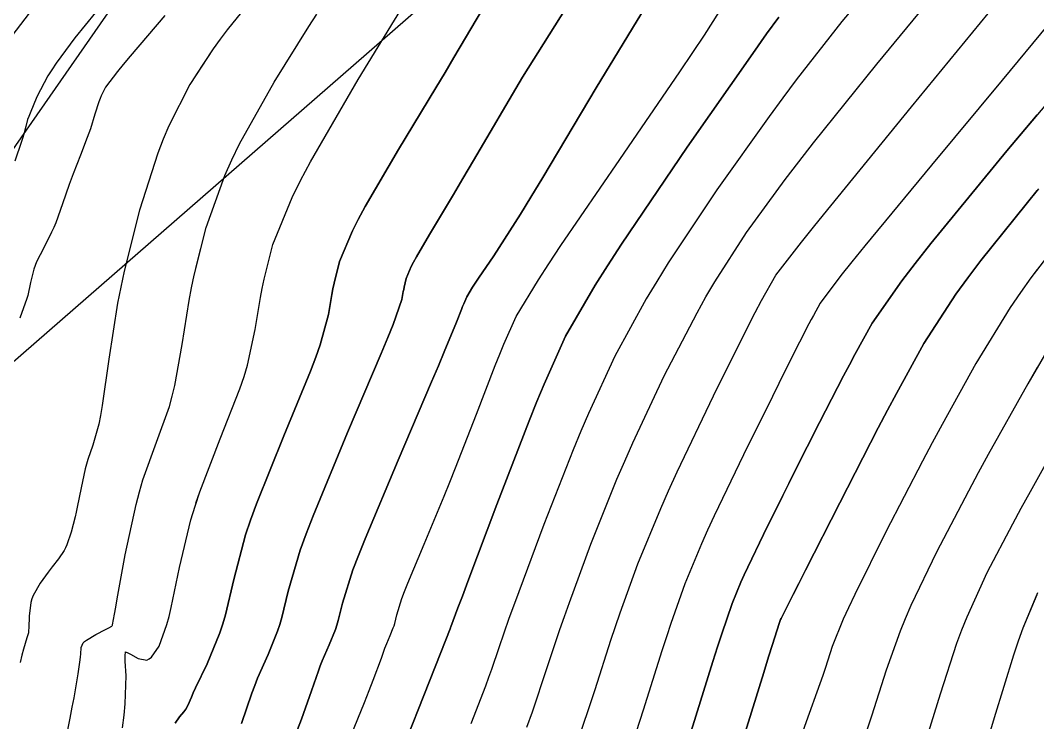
# Model space of a CAD drawing. Header units: metres. Extents: x 837117 to 838479, y 1189012 to 1191015.
# Drawn here: x 837814.5 to 837875, y 1189534.3 to 1189576 of the extents above; entities that cross this region are included whole.
import ezdxf

# ---------------------------------------------------------------- set-up
doc = ezdxf.new("R2010")
doc.units = ezdxf.units.M
doc.header["$LTSCALE"] = 0.3
for name, color, linetype in [('COTAS 10', 1, 'Continuous'), ('COTAS INT', 252, 'Continuous'), ('VIA1', 50, 'Continuous'), ('VIA2', 121, 'Continuous')]:
    doc.layers.add(name, color=color, linetype=linetype)

msp = doc.modelspace()

# ---------------------------------------------------------------- linework, layer by layer
at = {"layer": 'COTAS 10'}
for points in [[(837866.218, 1189579.409), (837863.32, 1189575.937), (837860.597, 1189572.467), (837859.8, 1189571.405), (837858.985, 1189570.299), (837855.882, 1189565.937), (837852.991, 1189561.593), (837852.309, 1189560.499), (837851.677, 1189559.451), (837849.824, 1189556.059), (837848.251, 1189552.648), (837847.797, 1189551.588), (837847.336, 1189550.479), (837845.601, 1189546.059), (837844.104, 1189542.048), (837843.793, 1189541.197), (837843.525, 1189540.459), (837842.929, 1189538.731), (837842.489, 1189537.433), (837842.319, 1189536.967), (837842.129, 1189536.454), (837841.269, 1189534.215)], [(837866.218, 1189579.409), (837863.32, 1189575.937), (837860.597, 1189572.467), (837859.8, 1189571.405), (837858.985, 1189570.299), (837855.882, 1189565.937), (837852.991, 1189561.593), (837852.309, 1189560.499), (837851.677, 1189559.451), (837849.824, 1189556.059), (837848.251, 1189552.648), (837847.797, 1189551.588), (837847.336, 1189550.479), (837845.601, 1189546.059), (837844.104, 1189542.048), (837843.793, 1189541.197), (837843.525, 1189540.459), (837842.929, 1189538.731), (837842.489, 1189537.433), (837842.319, 1189536.967), (837842.129, 1189536.454), (837841.269, 1189534.215)], [(837818.944, 1189576.475), (837817.73, 1189574.966), (837816.615, 1189573.462), (837816.359, 1189573.076), (837816.126, 1189572.704), (837815.473, 1189571.47), (837815.063, 1189570.501), (837814.983, 1189570.296), (837814.917, 1189570.119), (837814.8, 1189569.708), (837814.689, 1189569.25), (837814.626, 1189569.043), (837814.551, 1189568.802), (837814.164, 1189567.643)], [(837841.955, 1189576.667), (837840.258, 1189573.802), (837839.73, 1189572.919), (837839.176, 1189571.997), (837836.964, 1189568.342), (837834.98, 1189564.941), (837834.57, 1189564.179), (837834.22, 1189563.496), (837833.461, 1189561.675), (837833.138, 1189560.395), (837833.064, 1189560.052), (837832.997, 1189559.714), (837832.809, 1189558.534), (837832.314, 1189556.729), (837832.053, 1189555.998), (837831.738, 1189555.166), (837830.152, 1189551.324), (837828.517, 1189547.279), (837828.17, 1189546.319), (837827.87, 1189545.429), (837827.17, 1189542.791), (837826.685, 1189540.692), (837826.52, 1189540.142), (837826.341, 1189539.605), (837825.587, 1189537.777), (837824.898, 1189536.337), (837824.761, 1189536.046), (837824.647, 1189535.8), (837824.431, 1189535.297), (837824.317, 1189535.07), (837824.268, 1189534.998), (837824.211, 1189534.922), (837823.942, 1189534.614), (837823.692, 1189534.248)], [(837823.692, 1189534.248), (837823.942, 1189534.614), (837824.211, 1189534.922), (837824.268, 1189534.998), (837824.317, 1189535.07), (837824.431, 1189535.297), (837824.647, 1189535.8), (837824.761, 1189536.046), (837824.898, 1189536.337), (837825.587, 1189537.777), (837826.341, 1189539.605), (837826.52, 1189540.142), (837826.685, 1189540.692), (837827.17, 1189542.791), (837827.87, 1189545.429), (837828.17, 1189546.319), (837828.517, 1189547.279), (837830.152, 1189551.324), (837831.738, 1189555.166), (837832.053, 1189555.998), (837832.314, 1189556.729), (837832.809, 1189558.534), (837832.997, 1189559.714), (837833.064, 1189560.052), (837833.138, 1189560.395), (837833.461, 1189561.675), (837834.22, 1189563.496), (837834.57, 1189564.179), (837834.98, 1189564.941), (837836.964, 1189568.342), (837839.176, 1189571.997), (837839.73, 1189572.919), (837840.258, 1189573.802), (837841.955, 1189576.667)], [(837875, 1189566), (837871.573, 1189561.732), (837870.797, 1189560.703), (837870.096, 1189559.739), (837868.189, 1189556.811), (837866.56, 1189553.84), (837866.034, 1189552.85), (837865.475, 1189551.787), (837863.189, 1189547.346), (837861.154, 1189543.338), (837860.753, 1189542.549), (837860.424, 1189541.899), (837859.824, 1189540.711), (837859.702, 1189540.459), (837859.675, 1189540.398), (837859.65, 1189540.343), (837859.581, 1189540.176), (837859.187, 1189538.921), (837858.957, 1189538.179), (837858.675, 1189537.265), (837857.218, 1189532.539)], [(837857.218, 1189532.539), (837858.675, 1189537.265), (837858.957, 1189538.179), (837859.187, 1189538.921), (837859.581, 1189540.176), (837859.65, 1189540.343), (837859.675, 1189540.398), (837859.702, 1189540.459), (837859.824, 1189540.711), (837860.424, 1189541.899), (837860.753, 1189542.549), (837861.154, 1189543.338), (837863.189, 1189547.346), (837865.475, 1189551.787), (837866.034, 1189552.85), (837866.56, 1189553.84), (837868.189, 1189556.811), (837870.096, 1189559.739), (837870.797, 1189560.703), (837871.573, 1189561.732), (837874.923, 1189565.905)]]:
    msp.add_lwpolyline(points, dxfattribs=at)
at = {"layer": 'COTAS INT'}
for points in [[(837844.581, 1189534.008), (837844.917, 1189534.93), (837845.787, 1189537.492), (837846.555, 1189539.82), (837846.825, 1189540.594), (837847.121, 1189541.423), (837848.397, 1189544.882), (837849.941, 1189548.742), (837850.406, 1189549.824), (837850.887, 1189550.911), (837852.756, 1189554.882), (837854.706, 1189558.628), (837855.237, 1189559.572), (837855.764, 1189560.476), (837857.638, 1189563.405), (837859.952, 1189566.561), (837860.757, 1189567.608), (837861.632, 1189568.729), (837865.388, 1189573.405), (837869.339, 1189578.189)], [(837844.581, 1189534.008), (837844.917, 1189534.93), (837845.787, 1189537.492), (837846.555, 1189539.82), (837846.825, 1189540.594), (837847.121, 1189541.423), (837848.397, 1189544.882), (837849.941, 1189548.742), (837850.406, 1189549.824), (837850.887, 1189550.911), (837852.756, 1189554.882), (837854.706, 1189558.628), (837855.237, 1189559.572), (837855.764, 1189560.476), (837857.638, 1189563.405), (837859.952, 1189566.561), (837860.757, 1189567.608), (837861.632, 1189568.729), (837865.388, 1189573.405), (837869.339, 1189578.189)], [(837847.503, 1189577.686), (837844.325, 1189572.626), (837841.417, 1189567.681), (837840.782, 1189566.604), (837840.22, 1189565.655), (837838.804, 1189563.286), (837838.022, 1189561.947), (837837.861, 1189561.646), (837837.723, 1189561.377), (837837.424, 1189560.66), (837837.297, 1189560.156), (837837.268, 1189560.021), (837837.241, 1189559.887), (837837.167, 1189559.422), (837836.637, 1189557.934), (837836.323, 1189557.156), (837835.937, 1189556.218), (837833.937, 1189551.511), (837831.889, 1189546.572), (837831.473, 1189545.488), (837831.122, 1189544.529), (837830.398, 1189542.089), (837830.035, 1189540.518), (837829.911, 1189540.106), (837829.778, 1189539.704), (837829.213, 1189538.336), (837828.588, 1189536.913), (837828.416, 1189536.477), (837828.245, 1189536.022), (837827.635, 1189534.227)], [(837827.635, 1189534.227), (837828.245, 1189536.022), (837828.416, 1189536.477), (837828.588, 1189536.913), (837829.213, 1189538.336), (837829.778, 1189539.704), (837829.911, 1189540.106), (837830.035, 1189540.518), (837830.398, 1189542.089), (837831.122, 1189544.529), (837831.473, 1189545.488), (837831.889, 1189546.572), (837833.937, 1189551.511), (837835.937, 1189556.218), (837836.323, 1189557.156), (837836.637, 1189557.934), (837837.167, 1189559.422), (837837.241, 1189559.887), (837837.268, 1189560.021), (837837.297, 1189560.156), (837837.424, 1189560.66), (837837.723, 1189561.377), (837837.861, 1189561.646), (837838.022, 1189561.947), (837838.804, 1189563.286), (837840.22, 1189565.655), (837840.782, 1189566.604), (837841.417, 1189567.681), (837844.325, 1189572.626), (837847.503, 1189577.686)], [(837833.528, 1189532.036), (837834.931, 1189535.478), (837835.216, 1189536.189), (837835.456, 1189536.795), (837835.947, 1189538.108), (837836.148, 1189538.696), (837836.204, 1189538.845), (837836.26, 1189538.988), (837836.465, 1189539.455), (837836.65, 1189539.903), (837836.694, 1189540.035), (837836.734, 1189540.17), (837836.853, 1189540.684), (837837.163, 1189541.654), (837837.324, 1189542.075), (837837.518, 1189542.563), (837838.489, 1189544.878), (837839.684, 1189547.735), (837840.019, 1189548.564), (837840.356, 1189549.411), (837841.588, 1189552.605), (837842.708, 1189555.506), (837842.975, 1189556.166), (837843.223, 1189556.765), (837843.959, 1189558.412), (837845.274, 1189560.598), (837845.887, 1189561.537), (837846.607, 1189562.62), (837850.107, 1189567.736), (837853.69, 1189572.956), (837854.463, 1189574.105), (837855.141, 1189575.124), (837856.8, 1189577.736)], [(837833.528, 1189532.036), (837834.931, 1189535.478), (837835.216, 1189536.189), (837835.456, 1189536.795), (837835.947, 1189538.108), (837836.148, 1189538.696), (837836.204, 1189538.845), (837836.26, 1189538.988), (837836.465, 1189539.455), (837836.65, 1189539.903), (837836.694, 1189540.035), (837836.734, 1189540.17), (837836.853, 1189540.684), (837837.163, 1189541.654), (837837.324, 1189542.075), (837837.518, 1189542.563), (837838.489, 1189544.878), (837839.684, 1189547.735), (837840.019, 1189548.564), (837840.356, 1189549.411), (837841.588, 1189552.605), (837842.708, 1189555.506), (837842.975, 1189556.166), (837843.223, 1189556.765), (837843.959, 1189558.412), (837845.274, 1189560.598), (837845.887, 1189561.537), (837846.607, 1189562.62), (837850.107, 1189567.736), (837853.69, 1189572.956), (837854.463, 1189574.105), (837855.141, 1189575.124), (837856.8, 1189577.736)], [(837814.005, 1189575.088), (837815.538, 1189577.1)], [(837828.406, 1189577.467), (837826.778, 1189575.451), (837826.355, 1189574.881), (837825.944, 1189574.306), (837824.558, 1189572.188), (837823.304, 1189569.734), (837822.976, 1189568.948), (837822.656, 1189568.115), (837821.571, 1189564.721), (837820.662, 1189561.114), (837820.454, 1189560.147), (837820.264, 1189559.194), (837819.736, 1189555.867), (837819.345, 1189553.115), (837819.242, 1189552.525), (837819.141, 1189552.009), (837818.799, 1189550.764), (837818.491, 1189549.912), (837818.414, 1189549.643), (837818.339, 1189549.361), (837818.094, 1189548.223), (837817.867, 1189547.072), (837817.803, 1189546.781), (837817.739, 1189546.503), (837817.504, 1189545.598), (837817.244, 1189544.853), (837817.164, 1189544.674), (837817.081, 1189544.508), (837816.752, 1189544.008), (837816.371, 1189543.532), (837816.254, 1189543.381), (837816.133, 1189543.221), (837815.657, 1189542.572), (837815.251, 1189541.842), (837815.173, 1189541.632), (837815.111, 1189541.417), (837815.014, 1189540.61), (837814.992, 1189539.904), (837814.978, 1189539.754), (837814.959, 1189539.623), (837814.864, 1189539.313), (837814.662, 1189538.64), (837814.577, 1189538.281), (837814.479, 1189537.846)], [(837820.558, 1189533.966), (837820.646, 1189534.723), (837820.712, 1189535.39), (837820.773, 1189537.059), (837820.718, 1189537.94), (837820.711, 1189538.11), (837820.708, 1189538.248), (837820.73, 1189538.479), (837820.873, 1189538.433), (837820.947, 1189538.396), (837821.036, 1189538.348), (837821.482, 1189538.086), (837822.006, 1189537.999), (837822.144, 1189538.061), (837822.279, 1189538.161), (837822.741, 1189538.832), (837823.194, 1189540.103), (837823.324, 1189540.581), (837823.455, 1189541.114), (837823.943, 1189543.493), (837824.618, 1189546.329), (837824.867, 1189547.15), (837825.144, 1189547.987), (837826.368, 1189551.137), (837827.539, 1189554.114), (837827.783, 1189554.84), (837827.991, 1189555.525), (837828.451, 1189557.645), (837828.753, 1189559.541), (837828.861, 1189560.084), (837828.98, 1189560.635), (837829.497, 1189562.69), (837830.633, 1189565.474), (837831.141, 1189566.485), (837831.732, 1189567.599), (837834.57, 1189572.487), (837837.319, 1189576.993)], [(837828.406, 1189577.467), (837826.778, 1189575.451), (837826.355, 1189574.881), (837825.944, 1189574.306), (837824.923, 1189572.746)], [(837824.923, 1189547.321), (837825.144, 1189547.987), (837826.368, 1189551.137), (837827.539, 1189554.114), (837827.783, 1189554.84), (837827.991, 1189555.525), (837828.451, 1189557.645), (837828.753, 1189559.541), (837828.861, 1189560.084), (837828.98, 1189560.635), (837829.497, 1189562.69), (837830.633, 1189565.474), (837831.141, 1189566.485), (837831.732, 1189567.599), (837834.57, 1189572.487), (837837.319, 1189576.993)], [(837851.918, 1189577.283), (837848.7, 1189572.006), (837845.534, 1189566.663), (837844.836, 1189565.509), (837844.215, 1189564.495), (837842.62, 1189562.006), (837841.713, 1189560.679), (837841.526, 1189560.398), (837841.367, 1189560.155), (837841.026, 1189559.588), (837840.835, 1189559.161), (837840.771, 1189559.006), (837840.702, 1189558.835), (837840.412, 1189558.083), (837839.683, 1189556.304), (837839.338, 1189555.486), (837838.93, 1189554.526), (837836.939, 1189549.881), (837834.973, 1189545.192), (837834.58, 1189544.203), (837834.254, 1189543.35), (837833.625, 1189541.387), (837833.384, 1189540.344), (837833.302, 1189540.07), (837833.214, 1189539.804), (837832.839, 1189538.895), (837832.424, 1189537.951), (837832.31, 1189537.661), (837832.196, 1189537.359), (837831.791, 1189536.167), (837831.197, 1189534.486), (837830.964, 1189533.875)], [(837830.964, 1189533.875), (837831.197, 1189534.486), (837831.791, 1189536.167), (837832.196, 1189537.359), (837832.31, 1189537.661), (837832.424, 1189537.951), (837832.839, 1189538.895), (837833.214, 1189539.804), (837833.302, 1189540.07), (837833.384, 1189540.344), (837833.625, 1189541.387), (837834.254, 1189543.35), (837834.58, 1189544.203), (837834.973, 1189545.192), (837836.939, 1189549.881), (837838.93, 1189554.526), (837839.338, 1189555.486), (837839.683, 1189556.304), (837840.412, 1189558.083), (837840.702, 1189558.835), (837840.771, 1189559.006), (837840.835, 1189559.161), (837841.026, 1189559.588), (837841.367, 1189560.155), (837841.526, 1189560.398), (837841.713, 1189560.679), (837842.62, 1189562.006), (837844.215, 1189564.495), (837844.836, 1189565.509), (837845.534, 1189566.663), (837848.7, 1189572.006), (837851.918, 1189577.283)], [(837847.544, 1189532.936), (837848.645, 1189536.254), (837849.585, 1189539.181), (837849.858, 1189539.99), (837850.137, 1189540.797), (837851.193, 1189543.706), (837852.547, 1189547.005), (837853.014, 1189548.059), (837853.522, 1189549.173), (837855.688, 1189553.706), (837857.734, 1189557.804), (837858.165, 1189558.645), (837858.537, 1189559.358), (837859.394, 1189560.873), (837860.919, 1189562.823), (837861.713, 1189563.81), (837862.667, 1189564.991), (837867.456, 1189570.873), (837872.46, 1189576.969)], [(837847.544, 1189532.936), (837848.645, 1189536.254), (837849.585, 1189539.181), (837849.858, 1189539.99), (837850.137, 1189540.797), (837851.193, 1189543.706), (837852.547, 1189547.005), (837853.014, 1189548.059), (837853.522, 1189549.173), (837855.688, 1189553.706), (837857.734, 1189557.804), (837858.165, 1189558.645), (837858.537, 1189559.358), (837859.394, 1189560.873), (837860.919, 1189562.823), (837861.713, 1189563.81), (837862.667, 1189564.991), (837867.456, 1189570.873), (837872.46, 1189576.969)], [(837876.925, 1189577.401), (837874.643, 1189574.629), (837873.791, 1189573.602), (837872.845, 1189572.461), (837868.635, 1189567.401), (837864.682, 1189562.619), (837863.897, 1189561.654), (837863.247, 1189560.844), (837862.02, 1189559.213), (837861.618, 1189558.48), (837861.489, 1189558.236), (837861.351, 1189557.974), (837860.787, 1189556.878), (837859.903, 1189555.115), (837859.564, 1189554.433), (837859.184, 1189553.666), (837857.471, 1189550.194), (837855.731, 1189546.572), (837855.335, 1189545.71), (837854.976, 1189544.91), (837853.989, 1189542.529), (837853.154, 1189540.172), (837852.891, 1189539.386), (837852.615, 1189538.543), (837851.503, 1189535.015), (837850.236, 1189531.107)], [(837816.867, 1189531.648), (837817.445, 1189534.553), (837817.568, 1189535.189), (837817.675, 1189535.753), (837817.93, 1189537.186), (837818.048, 1189538.007), (837818.069, 1189538.186), (837818.085, 1189538.344), (837818.099, 1189538.739), (837818.222, 1189539.015), (837818.306, 1189539.098), (837818.412, 1189539.184), (837818.974, 1189539.517), (837819.547, 1189539.807), (837819.66, 1189539.866), (837819.752, 1189539.916), (837819.916, 1189540.017), (837819.944, 1189540.051), (837819.954, 1189540.065), (837819.963, 1189540.083), (837820.082, 1189540.728), (837820.156, 1189541.131), (837820.247, 1189541.631), (837820.724, 1189544.244), (837821.369, 1189547.248), (837821.567, 1189547.993), (837821.773, 1189548.702), (837822.583, 1189550.951), (837823.34, 1189553.061), (837823.512, 1189553.683), (837823.668, 1189554.32), (837824.094, 1189556.756), (837824.509, 1189559.367), (837824.657, 1189560.115), (837824.821, 1189560.874), (837825.534, 1189563.706), (837826.644, 1189566.795), (837827.058, 1189567.716), (837827.518, 1189568.667), (837829.564, 1189572.337), (837831.631, 1189575.65), (837832.105, 1189576.374)], [(837824.923, 1189561.281), (837825.534, 1189563.706), (837826.644, 1189566.795), (837827.058, 1189567.716), (837827.518, 1189568.667), (837829.564, 1189572.337), (837831.631, 1189575.65), (837832.105, 1189576.374)], [(837823.076, 1189576.303), (837821.02, 1189573.887), (837820.605, 1189573.388), (837820.256, 1189572.963), (837819.552, 1189572.039), (837819.29, 1189571.523), (837819.221, 1189571.355), (837819.153, 1189571.175), (837818.918, 1189570.436), (837818.649, 1189569.568), (837818.559, 1189569.308), (837818.462, 1189569.04), (837818.059, 1189567.998), (837817.624, 1189566.884), (837817.508, 1189566.571), (837817.394, 1189566.255), (837816.996, 1189565.097), (837816.589, 1189563.985), (837816.469, 1189563.698), (837816.345, 1189563.421), (837815.871, 1189562.5), (837815.45, 1189561.66), (837815.359, 1189561.435), (837815.28, 1189561.214), (837815.089, 1189560.44), (837814.919, 1189559.658), (837814.854, 1189559.43), (837814.78, 1189559.197), (837814.445, 1189558.319)], [(837859.563, 1189576.205), (837858.844, 1189575.203), (837858.018, 1189574.037), (837854.126, 1189568.468), (837850.218, 1189562.711), (837849.381, 1189561.426), (837848.649, 1189560.275), (837846.891, 1189557.235), (837845.616, 1189554.385), (837845.189, 1189553.353), (837844.73, 1189552.216), (837842.805, 1189547.235), (837841.088, 1189542.674), (837840.76, 1189541.801), (837840.495, 1189541.098), (837840.071, 1189539.969), (837840.061, 1189539.937), (837840.057, 1189539.926), (837840.052, 1189539.914), (837840.031, 1189539.859), (837839.471, 1189538.444), (837836.478, 1189530.88)], [(837836.478, 1189530.88), (837839.471, 1189538.444), (837840.031, 1189539.859), (837840.052, 1189539.914), (837840.057, 1189539.926), (837840.061, 1189539.937), (837840.071, 1189539.969), (837840.495, 1189541.098), (837840.76, 1189541.801), (837841.088, 1189542.674), (837842.805, 1189547.235), (837844.73, 1189552.216), (837845.189, 1189553.353), (837845.616, 1189554.385), (837846.891, 1189557.235), (837848.649, 1189560.275), (837849.381, 1189561.426), (837850.218, 1189562.711), (837854.126, 1189568.468), (837858.018, 1189574.037), (837858.844, 1189575.203), (837859.563, 1189576.205)], [(837874.923, 1189574.97), (837874.643, 1189574.629), (837873.791, 1189573.602), (837872.845, 1189572.461), (837868.635, 1189567.401), (837864.682, 1189562.619), (837863.897, 1189561.654), (837863.247, 1189560.844), (837862.02, 1189559.213), (837861.618, 1189558.48), (837861.489, 1189558.236), (837861.351, 1189557.974), (837860.787, 1189556.878), (837859.903, 1189555.115), (837859.564, 1189554.433), (837859.184, 1189553.666), (837857.471, 1189550.194), (837855.731, 1189546.572), (837855.335, 1189545.71), (837854.976, 1189544.91), (837853.989, 1189542.529), (837853.154, 1189540.172), (837852.891, 1189539.386), (837852.615, 1189538.543), (837851.503, 1189535.015), (837850.236, 1189531.107)], [(837877.733, 1189573.719), (837873.117, 1189568.26), (837868.608, 1189562.753), (837867.672, 1189561.568), (837866.871, 1189560.531), (837865.105, 1189558.012), (837864.089, 1189556.16), (837863.761, 1189555.543), (837863.413, 1189554.881), (837861.988, 1189552.112), (837860.528, 1189549.227), (837860.159, 1189548.491), (837859.804, 1189547.783), (837858.647, 1189545.453), (837857.717, 1189543.515), (837857.505, 1189543.054), (837857.313, 1189542.626), (837856.785, 1189541.353), (837856.17, 1189539.547), (837855.924, 1189538.783), (837855.645, 1189537.904), (837854.361, 1189533.777)], [(837854.361, 1189533.777), (837855.645, 1189537.904), (837855.924, 1189538.783), (837856.17, 1189539.547), (837856.785, 1189541.353), (837857.313, 1189542.626), (837857.505, 1189543.054), (837857.717, 1189543.515), (837858.647, 1189545.453), (837859.804, 1189547.783), (837860.159, 1189548.491), (837860.528, 1189549.227), (837861.988, 1189552.112), (837863.413, 1189554.881), (837863.761, 1189555.543), (837864.089, 1189556.16), (837865.105, 1189558.012), (837866.871, 1189560.531), (837867.672, 1189561.568), (837868.608, 1189562.753), (837873.117, 1189568.26), (837874.923, 1189570.396)], [(837876.883, 1189563.74), (837874.538, 1189560.711), (837873.922, 1189559.837), (837873.322, 1189558.948), (837871.274, 1189555.61), (837869.266, 1189551.984), (837868.691, 1189550.914), (837868.108, 1189549.816), (837865.93, 1189545.61), (837864.082, 1189541.893), (837863.706, 1189541.103), (837863.39, 1189540.417), (837862.736, 1189538.804), (837862.336, 1189537.548), (837862.179, 1189537.087), (837862.002, 1189536.578), (837861.196, 1189534.33), (837860.243, 1189531.618)], [(837874.923, 1189561.209), (837874.538, 1189560.711), (837873.922, 1189559.837), (837873.322, 1189558.948), (837871.274, 1189555.61), (837869.266, 1189551.984), (837868.691, 1189550.914), (837868.108, 1189549.816), (837865.93, 1189545.61), (837864.082, 1189541.893), (837863.706, 1189541.103), (837863.39, 1189540.417), (837862.736, 1189538.804), (837862.336, 1189537.548), (837862.179, 1189537.087), (837862.002, 1189536.578), (837861.196, 1189534.33), (837860.243, 1189531.618)], [(837876.547, 1189558.157), (837874.358, 1189554.408), (837872.015, 1189550.211), (837871.417, 1189549.113), (837870.841, 1189548.042), (837868.943, 1189544.408), (837867.418, 1189541.233), (837867.076, 1189540.451), (837866.77, 1189539.712), (837865.955, 1189537.396), (837865.085, 1189534.663), (837864.744, 1189533.66)], [(837874.923, 1189555.376), (837874.358, 1189554.408), (837872.015, 1189550.211), (837871.417, 1189549.113), (837870.841, 1189548.042), (837868.943, 1189544.408), (837867.418, 1189541.233), (837867.076, 1189540.451), (837866.77, 1189539.712), (837865.955, 1189537.396), (837865.085, 1189534.663), (837864.744, 1189533.66)], [(837868.114, 1189532.544), (837869.174, 1189535.989), (837870.15, 1189539.007), (837870.446, 1189539.799), (837870.753, 1189540.572), (837871.956, 1189543.207), (837873.474, 1189546.093), (837873.98, 1189547.025), (837874.523, 1189548.014), (837876.793, 1189552.063)], [(837868.114, 1189532.544), (837869.174, 1189535.989), (837870.15, 1189539.007), (837870.446, 1189539.799), (837870.753, 1189540.572), (837871.956, 1189543.207), (837873.474, 1189546.093), (837873.98, 1189547.025), (837874.523, 1189548.014), (837874.923, 1189548.728)], [(837871.157, 1189530.466), (837872.393, 1189534.581), (837873.53, 1189538.302), (837873.815, 1189539.147), (837874.088, 1189539.912), (837874.969, 1189542.006)], [(837871.157, 1189530.466), (837872.393, 1189534.581), (837873.53, 1189538.302), (837873.815, 1189539.147), (837874.088, 1189539.912), (837874.923, 1189541.898)]]:
    msp.add_lwpolyline(points, dxfattribs=at)
at = {"layer": 'VIA1'}
msp.add_line((837934.547, 1189660.744), (837808.46, 1189550.827), dxfattribs=at)
at = {"layer": 'VIA2'}
msp.add_line((837798.315, 1189545.747), (837866.33, 1189643.421), dxfattribs=at)

doc.saveas('drawing.dxf')
